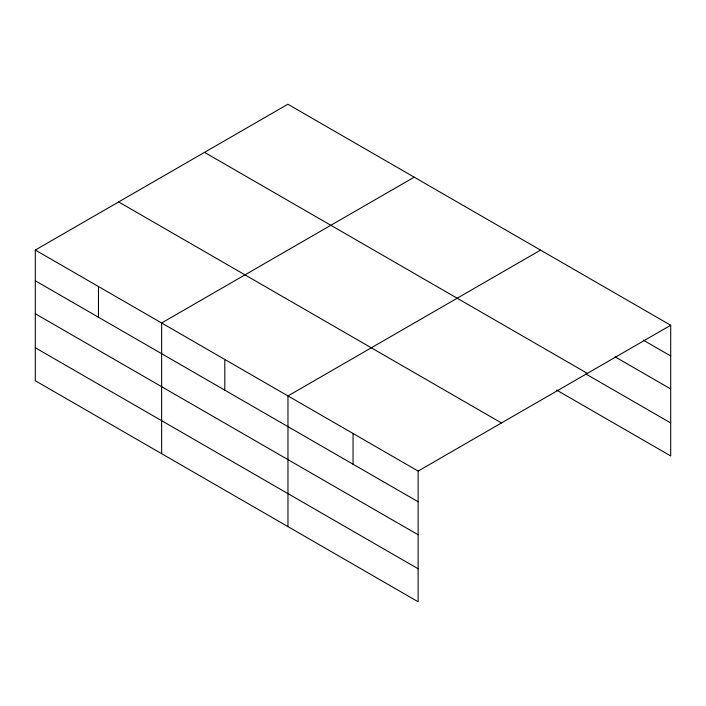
<?xml version="1.0" encoding="UTF-8"?>
<svg xmlns="http://www.w3.org/2000/svg" width="706" height="706" viewBox="0 0 706 706"><rect width="100%" height="100%" fill="white"/><g stroke="black" fill="none" stroke-linecap="round" stroke-linejoin="round"><path stroke-width="1.06" d="M35.3 250.056L418.128 471.078L418.128 601.768L35.3 380.746L35.3 250.056L287.871 104.232L670.7 325.254L670.7 455.944L556.575 390.056M414.201 177.171L161.63 322.986L161.63 453.684M540.54 250.109L287.969 395.925L287.969 526.614M418.128 471.078L670.7 325.254M643.351 340.168L670.7 355.965M615.05 356.83L670.7 388.953M204.519 152.355L587.348 373.377M585.812 373.942L670.7 422.956M118.652 201.934L501.481 422.956M35.3 280.759L418.128 501.781M35.3 313.746L418.128 534.777M35.3 347.749L418.128 568.771M353.053 433.502L353.053 464.204M224.799 359.46L224.799 390.162M98.469 286.521L98.469 317.223"/></g></svg>
